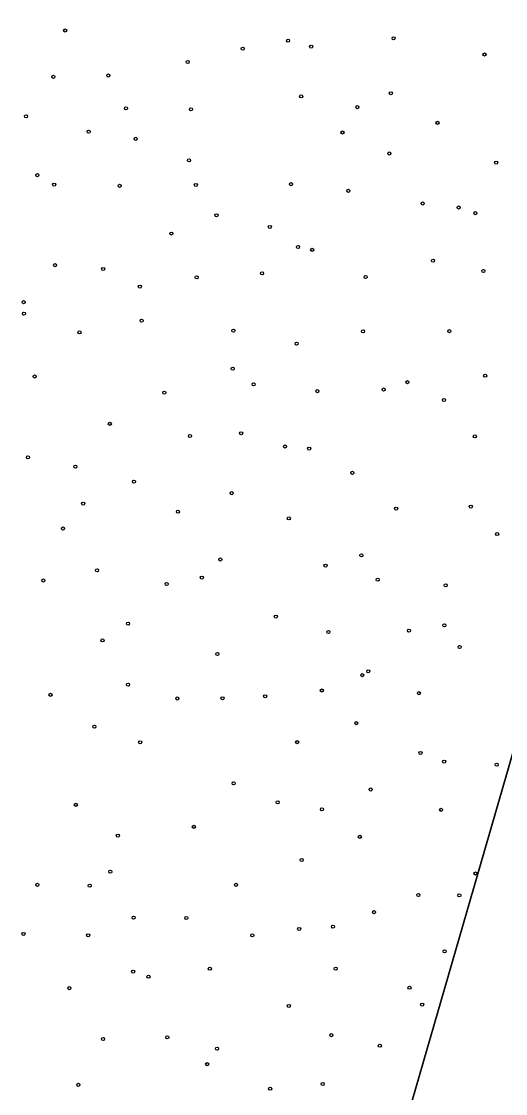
# Model space of a CAD drawing. Header units: metres. Extents: x 3206 to 3701, y 9896 to 11410.
# Drawn here: x 3435.9 to 3498, y 10627.7 to 10765.2 of the extents above; entities that cross this region are included whole.
import ezdxf

# ---------------------------------------------------------------- set-up
doc = ezdxf.new("R2010")
doc.units = ezdxf.units.M
doc.layers.add('BOUNDARY', color=7, linetype='Continuous')
doc.layers.add('GROUND', color=7, linetype='Continuous')

# ---------------------------------------------------------------- blocks, each defined once
blk = doc.blocks.new('МОЖЖЕВЕЛЬНИК_СКАЛЬНЫЙ')
blk.add_circle((0, 0), 0.2)
blk = doc.blocks.new('ЧЕРЕМУХА_ШУБЕРТ')
blk.add_circle((0, 0), 0.2)
blk = doc.blocks.new('КЛЕН_САХАРИСТЫЙ')
blk.add_circle((0, 0), 0.2)
blk = doc.blocks.new('БЕРЕЗА_ПОЛЕЗНАЯ')
blk.add_circle((0, 0), 0.2)

msp = doc.modelspace()

# ---------------------------------------------------------------- linework, layer by layer
at = {"layer": 'BOUNDARY'}
msp.add_lwpolyline([(3253.02, 9915.67), (3233.6, 10020.11), (3233.04, 10027.23), (3225.68, 10139.96), (3262.08, 10325.26), (3335.84, 10689.44), (3351.1, 10763.68), (3367.77, 10831.23), (3377.81, 10869.11), (3520.39, 11207.45), (3551.17, 11273.83), (3554.01, 11279.37), (3611.72, 11390.17), (3639.44, 11373.13), (3680.64, 11298.58), (3281.25, 9920.2)], close=True, dxfattribs=at)
at = {"layer": 'GROUND'}
msp.add_lwpolyline([(3640.23, 11159.13), (3528.06, 10772.02), (3505.61, 10784.93), (3500, 10775.17), (3523.84, 10761.46), (3526.19, 10765.54), (3450.38, 10503.93)], dxfattribs=at)

# ---------------------------------------------------------------- block references
at = {"layer": 'BUSH'}
for p in [(3441.49, 10764.01), (3473.06, 10761.95), (3483.63, 10763.02), (3464.28, 10761.7), (3495.3, 10760.94), (3457.22, 10759.98), (3439.98, 10758.08), (3447.03, 10758.24), (3471.77, 10755.57), (3483.28, 10755.97), (3457.64, 10753.9), (3436.48, 10753.02), (3444.51, 10751.05), (3477.08, 10750.94), (3489.27, 10752.18), (3450.55, 10750.12), (3483.08, 10748.24), (3457.39, 10747.36), (3496.8, 10747.08), (3440.08, 10744.26), (3448.48, 10744.1), (3470.46, 10744.32), (3477.83, 10743.46), (3487.37, 10741.84), (3460.92, 10740.33), (3494.12, 10740.6), (3467.75, 10738.83), (3455.12, 10737.98), (3473.19, 10735.9), (3488.7, 10734.51), (3440.18, 10733.93), (3446.37, 10733.44), (3495.15, 10733.19), (3458.37, 10732.38), (3466.76, 10732.87), (3480.04, 10732.4), (3436.16, 10729.18), (3436.21, 10727.7), (3451.3, 10726.82), (3443.33, 10725.31), (3463.08, 10725.53), (3479.71, 10725.45), (3490.79, 10725.47), (3471.19, 10723.85), (3437.58, 10719.65), (3495.39, 10719.75), (3465.68, 10718.66), (3482.36, 10717.99), (3454.21, 10717.59), (3473.84, 10717.77), (3490.09, 10716.64), (3447.23, 10713.58), (3457.51, 10712.02), (3464.07, 10712.37), (3494.06, 10711.98), (3472.8, 10710.4), (3436.72, 10709.28), (3442.81, 10708.08), (3478.35, 10707.3), (3450.32, 10706.17), (3462.86, 10704.69), (3493.54, 10702.97), (3455.96, 10702.31), (3470.19, 10701.46), (3483.96, 10702.71), (3441.21, 10700.16), (3461.41, 10696.19), (3445.59, 10694.8), (3474.9, 10695.4), (3438.7, 10693.49), (3481.6, 10693.6), (3454.51, 10693.06), (3490.32, 10692.88), (3449.56, 10687.96), (3468.53, 10688.86), (3475.27, 10686.9), (3485.61, 10687.06), (3492.1, 10684.98), (3461.02, 10684.08), (3480.38, 10681.85), (3449.56, 10680.13), (3439.62, 10678.84), (3455.88, 10678.37), (3467.16, 10678.65), (3474.42, 10679.39), (3486.88, 10679.05), (3445.25, 10674.75), (3478.84, 10675.21), (3451.12, 10672.75), (3471.26, 10672.77), (3487.08, 10671.38), (3496.86, 10669.87), (3463.11, 10667.49), (3480.7, 10666.7), (3442.86, 10664.73), (3474.44, 10664.15), (3489.73, 10664.09), (3458, 10661.91), (3448.26, 10660.79), (3479.31, 10660.63), (3471.85, 10657.66), (3494.15, 10655.93), (3437.93, 10654.47), (3444.65, 10654.36), (3463.41, 10654.48), (3486.81, 10653.18), (3481.13, 10650.97), (3450.28, 10650.26), (3457.04, 10650.21), (3436.15, 10648.18), (3444.44, 10648.01), (3465.5, 10648), (3471.52, 10648.82), (3490.18, 10645.95), (3460.06, 10643.72), (3476.21, 10643.72), (3450.22, 10643.35), (3442.02, 10641.23), (3485.68, 10641.28), (3470.2, 10638.94), (3446.36, 10634.72), (3454.6, 10634.92), (3481.87, 10633.85), (3459.72, 10631.48), (3443.18, 10628.83), (3474.54, 10628.94), (3467.8, 10628.33)]:
    msp.add_blockref('МОЖЖЕВЕЛЬНИК_СКАЛЬНЫЙ', p, dxfattribs=at)
at = {"layer": 'TREE'}
for name, p in [('КЛЕН_САХАРИСТЫЙ', (3470.1, 10762.71)), ('БЕРЕЗА_ПОЛЕЗНАЯ', (3449.3, 10754.03)), ('БЕРЕЗА_ПОЛЕЗНАЯ', (3478.98, 10754.18)), ('КЛЕН_САХАРИСТЫЙ', (3437.93, 10745.46)), ('БЕРЕЗА_ПОЛЕЗНАЯ', (3458.26, 10744.21)), ('ЧЕРЕМУХА_ШУБЕРТ', (3491.98, 10741.32)), ('КЛЕН_САХАРИСТЫЙ', (3471.37, 10736.26)), ('БЕРЕЗА_ПОЛЕЗНАЯ', (3451.08, 10731.18)), ('ЧЕРЕМУХА_ШУБЕРТ', (3463, 10720.66)), ('ЧЕРЕМУХА_ШУБЕРТ', (3485.41, 10718.93)), ('ЧЕРЕМУХА_ШУБЕРТ', (3469.69, 10710.68)), ('БЕРЕЗА_ПОЛЕЗНАЯ', (3443.81, 10703.35)), ('ЧЕРЕМУХА_ШУБЕРТ', (3496.92, 10699.45)), ('ЧЕРЕМУХА_ШУБЕРТ', (3479.5, 10696.71)), ('БЕРЕЗА_ПОЛЕЗНАЯ', (3459.03, 10693.86)), ('БЕРЕЗА_ПОЛЕЗНАЯ', (3490.15, 10687.75)), ('КЛЕН_САХАРИСТЫЙ', (3446.28, 10685.82)), ('КЛЕН_САХАРИСТЫЙ', (3479.61, 10681.36)), ('КЛЕН_САХАРИСТЫЙ', (3461.69, 10678.39)), ('ЧЕРЕМУХА_ШУБЕРТ', (3490.13, 10670.28)), ('ЧЕРЕМУХА_ШУБЕРТ', (3468.77, 10665.06)), ('БЕРЕЗА_ПОЛЕЗНАЯ', (3447.28, 10656.16)), ('КЛЕН_САХАРИСТЫЙ', (3492.06, 10653.14)), ('ЧЕРЕМУХА_ШУБЕРТ', (3475.85, 10649.11)), ('КЛЕН_САХАРИСТЫЙ', (3452.19, 10642.69)), ('ЧЕРЕМУХА_ШУБЕРТ', (3487.3, 10639.12)), ('ЧЕРЕМУХА_ШУБЕРТ', (3475.64, 10635.2)), ('КЛЕН_САХАРИСТЫЙ', (3460.98, 10633.46))]:
    msp.add_blockref(name, p, dxfattribs=at)

doc.saveas('drawing.dxf')
